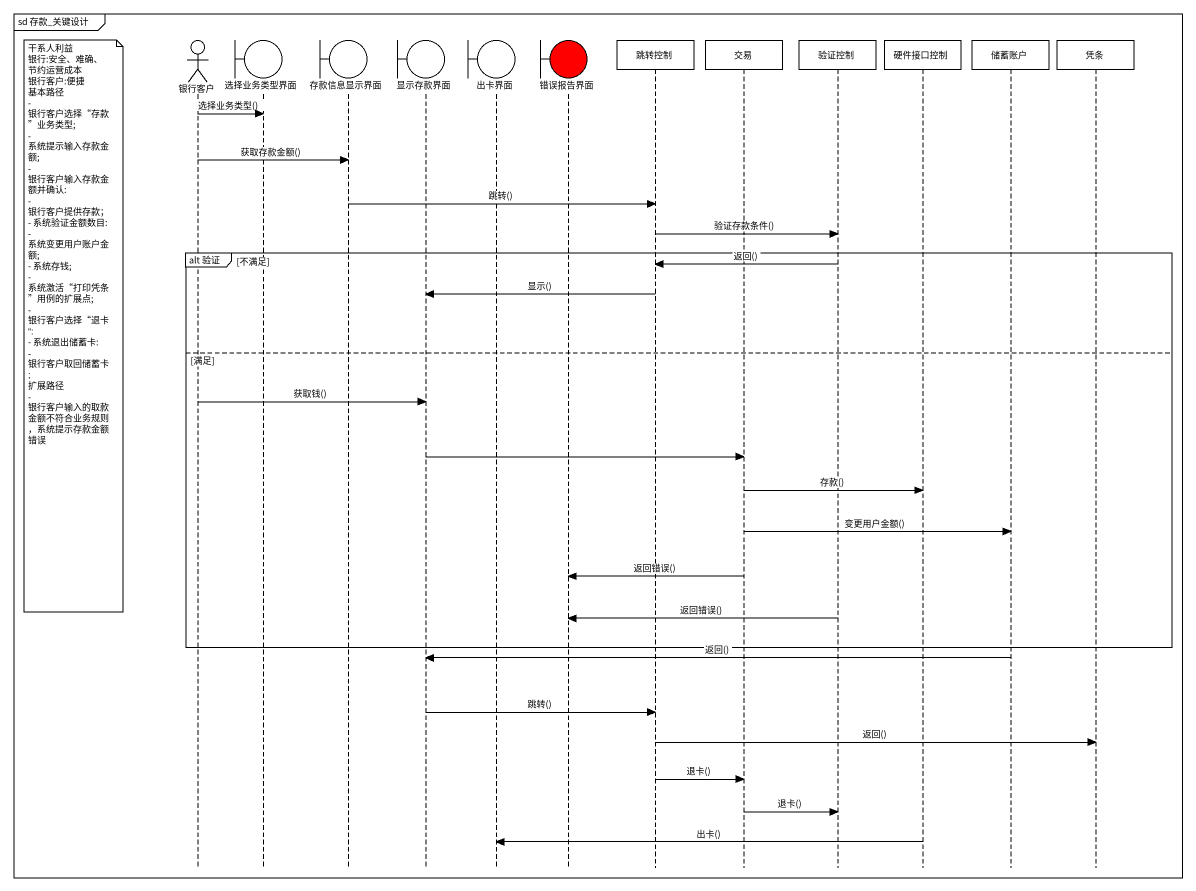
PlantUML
@startuml
mainframe sd 存款_关键设计
hide footbox
actor 银行客户
boundary 选择业务类型界面
boundary 存款信息显示界面
boundary 显示存款界面
boundary 出卡界面
boundary 错误报告界面 #FF0000
participant 跳转控制
participant 交易
participant 验证控制
participant 硬件接口控制
participant 储蓄账户
participant 凭条

银行客户 -> 选择业务类型界面 : 选择业务类型()
银行客户 -> 存款信息显示界面 : 获取存款金额()
存款信息显示界面 -> 跳转控制 : 跳转()
跳转控制 -> 验证控制 : 验证存款条件()
group alt 验证 [不满足]
  验证控制 -> 跳转控制 : 返回()
  跳转控制 -> 显示存款界面 : 显示()
  note left of 银行客户
    干系人利益
    银行:安全、难确、节约运营成本
    银行客户:便捷
    基本路径
    - 银行客户选择“存款”业务类型;
    - 系统提示输入存款金额;
    - 银行客户输入存款金额并确认:
    - 银行客户提供存款；
    - 系统验证金额数目:
    - 系统变更用户账户金额;
    - 系统存钱;
    - 系统激活“打印凭条”用例的扩展点;
    - 银行客户选择“退卡”:
    - 系统退出储蓄卡:
    - 银行客户取回储蓄卡;
    扩展路径
    - 银行客户输入的取款金额不符合业务规则，系统提示存款金额错误
  end note
else 满足
  银行客户 -> 显示存款界面 : 获取钱()
  显示存款界面 -> 交易
  交易 -> 硬件接口控制 : 存款()
  交易 -> 储蓄账户 : 变更用户金额()
  交易 -> 错误报告界面 : 返回错误()
  验证控制 -> 错误报告界面 : 返回错误()
end
储蓄账户 -> 显示存款界面 : 返回()
显示存款界面 -> 跳转控制 : 跳转()
跳转控制 -> 凭条 : 返回()
跳转控制 -> 交易 : 退卡()
交易 -> 验证控制 : 退卡()
硬件接口控制 -> 出卡界面 : 出卡()
@enduml
